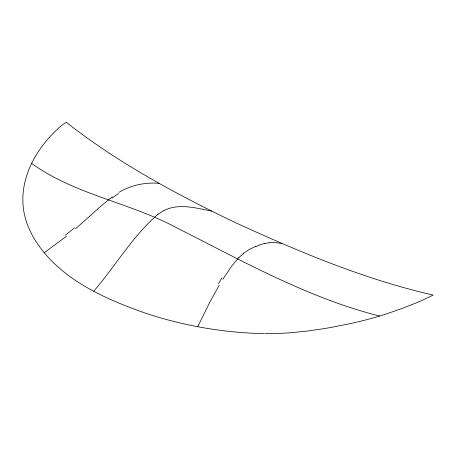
<?xml version="1.0" encoding="UTF-8"?>
<svg xmlns="http://www.w3.org/2000/svg" width="456" height="456" viewBox="0 0 456 456"><rect width="100%" height="100%" fill="white"/><g stroke="black" fill="none" stroke-linecap="round" stroke-linejoin="round"><path stroke-width="0.68" d="M197.75 326.684L210.25 301.353L219.302 285.085M222.841 279.266L231.819 265.933L238.876 257.509M93.736 291.202C115.471 265.979 132.553 236.202 157.941 214.297M75.611 228.769L101.186 205.861L112.284 196.821M243.247 253.513L248.748 249.723L255.941 246.217M66.502 236.202L44.198 252.761M118.976 192.335C130.935 185.125 145.247 182.218 159.11 183.301M163.875 210.564C178.883 202.948 196.069 208.084 211.59 211.094M259.458 244.906L264.845 243.39M269.827 242.649L276.308 242.695L281.962 243.498M264.982 333.627L281.905 333.29A182.235 105.211 0 0 0 291.11 332.709L307.184 331.073L322.609 328.856A313.859 181.209 0 0 0 331.267 327.385L350.202 323.629A306.637 177.036 0 0 0 356.261 322.267L362.155 320.853A246.964 142.585 0 0 0 385.73 314.15L401.536 308.661L415.068 303.371A245.459 141.713 0 0 0 421.868 300.441L433.2 295.1C364.087 279.283 298.349 251.552 234.133 222.032C175.526 193.806 117.659 162.695 66.388 122.362L63.555 124.078A33.801 19.511 0 0 0 62.295 124.961C37.466 145.504 18.229 178.114 23.815 211.27A213.436 123.228 0 0 0 28.591 227.493L32.245 235.245A230.707 133.198 0 0 0 33.778 237.946C57.918 278.314 103.512 298.441 146.091 313.38C184.116 325.926 224.078 332.812 264.121 333.621M379.631 316.059C307.35 297.791 241.931 260.672 175.816 227.35C129.304 202.441 74.949 194.689 31.635 163.396M264.816 243.538A127.868 60.91 -72.5 0 1 269.804 242.752M255.919 246.582A179.801 88.122 -76 0 1 259.43 245.237M238.904 257.686A72.133 36.417 -78.6 0 1 243.265 253.673M218.424 283.66A307.435 186.538 -87 0 1 222.009 277.841M74.419 227.846A235.267 169.9 -25.6 0 1 65.373 235.199M111.965 198.155A69.329 24.356 -52.3 0 1 118.537 193.6M157.941 214.383A52.326 26.927 -63.3 0 1 163.864 210.643"/></g></svg>
